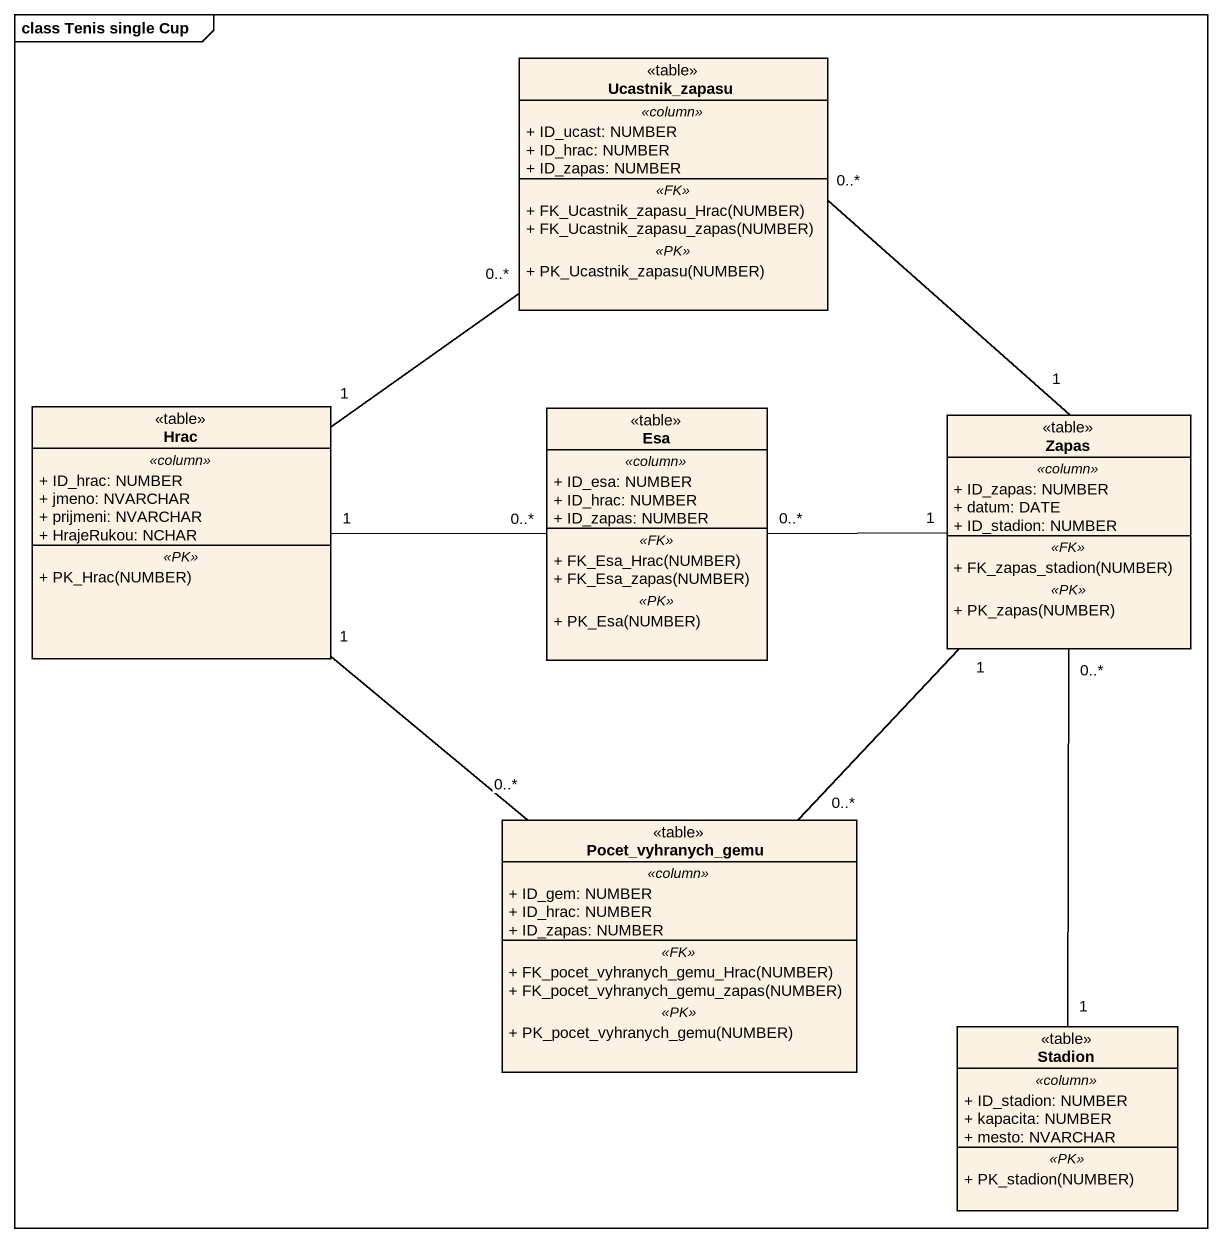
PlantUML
@startuml
mainframe class Tenis single Cup
hide circle
hide empty members
skinparam classAttributeIconSize 0
class Ucastnik_zapasu <<table>> {
  .. <<column>> ..
  + ID_ucast: NUMBER
  + ID_hrac: NUMBER
  + ID_zapas: NUMBER
  .. <<FK>> ..
  + FK_Ucastnik_zapasu_Hrac(NUMBER)
  + FK_Ucastnik_zapasu_zapas(NUMBER)
  .. <<PK>> ..
  + PK_Ucastnik_zapasu(NUMBER)
}
class Hrac <<table>> {
  .. <<column>> ..
  + ID_hrac: NUMBER
  + jmeno: NVARCHAR
  + prijmeni: NVARCHAR
  + HrajeRukou: NCHAR
  .. <<PK>> ..
  + PK_Hrac(NUMBER)
}
class Esa <<table>> {
  .. <<column>> ..
  + ID_esa: NUMBER
  + ID_hrac: NUMBER
  + ID_zapas: NUMBER
  .. <<FK>> ..
  + FK_Esa_Hrac(NUMBER)
  + FK_Esa_zapas(NUMBER)
  .. <<PK>> ..
  + PK_Esa(NUMBER)
}
class Zapas <<table>> {
  .. <<column>> ..
  + ID_zapas: NUMBER
  + datum: DATE
  + ID_stadion: NUMBER
  .. <<FK>> ..
  + FK_zapas_stadion(NUMBER)
  .. <<PK>> ..
  + PK_zapas(NUMBER)
}
class Pocet_vyhranych_gemu <<table>> {
  .. <<column>> ..
  + ID_gem: NUMBER
  + ID_hrac: NUMBER
  + ID_zapas: NUMBER
  .. <<FK>> ..
  + FK_pocet_vyhranych_gemu_Hrac(NUMBER)
  + FK_pocet_vyhranych_gemu_zapas(NUMBER)
  .. <<PK>> ..
  + PK_pocet_vyhranych_gemu(NUMBER)
}
class Stadion <<table>> {
  .. <<column>> ..
  + ID_stadion: NUMBER
  + kapacita: NUMBER
  + mesto: NVARCHAR
  .. <<PK>> ..
  + PK_stadion(NUMBER)
}
Ucastnik_zapasu "0..*" -- "1" Hrac
Ucastnik_zapasu "0..*" -- "1" Zapas
Esa "0..*" -left- "1" Hrac
Esa "0..*" -right- "1" Zapas
Zapas "0..*" -- "1" Stadion
Pocet_vyhranych_gemu "0..*" -up- "1" Hrac
Pocet_vyhranych_gemu "0..*" -up- "1" Zapas
@enduml
